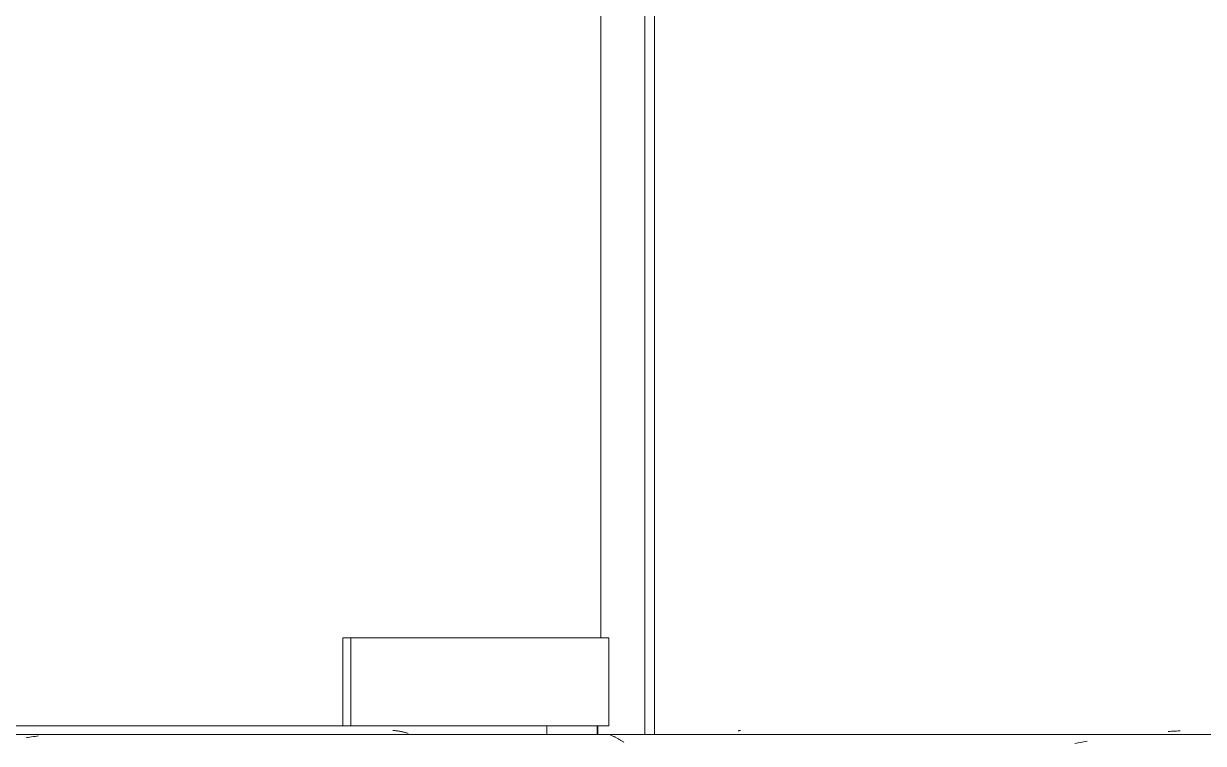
# Model space of a CAD drawing. Header units: millimetres. Extents: x -20608 to 106651, y -8981 to 93550.
# Drawn here: x 36503 to 37174, y -5 to 404 of the extents above; entities that cross this region are included whole.
import ezdxf

# ---------------------------------------------------------------- set-up
doc = ezdxf.new("R2010")
doc.units = ezdxf.units.MM
doc.linetypes.add('Grid Line', pattern=[14, 10, -2, 0, -2])
for name, color, linetype, lineweight in [('A-DOOR-GLAZ', 152, 'Continuous', 5), ('CUA', 31, 'Continuous', 9), ('KINH', 152, 'Continuous', 5), ('NET CAT', 3, 'Continuous', 5), ('NET THAY 1', 41, 'Continuous', 5), ('TRUC', 225, 'Continuous', 5)]:
    doc.layers.add(name, color=color, linetype=linetype, lineweight=lineweight)

# ---------------------------------------------------------------- blocks, each defined once
blk = doc.blocks.new('FP_392-MẶT ĐỨNG 1-14')
at = {"layer": 'NET THAY 1', "color": 7}
blk.add_line((38241.93, 0), (34501.29, 0), dxfattribs=at)
at = {"layer": 'NET THAY 1'}
for p, q in [((36713.43, 2.26), (36713.03, 2.29)), ((36713.83, 2.24), (36713.43, 2.26)), ((36714.23, 2.2), (36713.83, 2.24)), ((36714.63, 2.16), (36714.23, 2.2)), ((36715.03, 2.12), (36714.63, 2.16)), ((36715.43, 2.07), (36715.03, 2.12)), ((36715.82, 2.02), (36715.43, 2.07)), ((36716.22, 1.96), (36715.82, 2.02)), ((36716.62, 1.89), (36716.22, 1.96)), ((36717.02, 1.82), (36716.62, 1.89)), ((36717.41, 1.75), (36717.02, 1.82)), ((36717.81, 1.67), (36717.41, 1.75)), ((36718.2, 1.59), (36717.81, 1.67)), ((36718.6, 1.5), (36718.2, 1.59)), ((36718.99, 1.41), (36718.6, 1.5)), ((36719.38, 1.31), (36718.99, 1.41)), ((36719.78, 1.21), (36719.38, 1.31)), ((36720.17, 1.1), (36719.78, 1.21)), ((36720.55, 0.99), (36720.17, 1.1)), ((36720.94, 0.87), (36720.55, 0.99)), ((36721.33, 0.75), (36720.94, 0.87)), ((36721.72, 0.62), (36721.33, 0.75)), ((36909.35, 2.06), (36909.22, 2)), ((36909.47, 2.11), (36909.35, 2.06)), ((36909.6, 2.15), (36909.47, 2.11)), ((36909.73, 2.19), (36909.6, 2.15)), ((36909.85, 2.23), (36909.73, 2.19)), ((36909.98, 2.26), (36909.85, 2.23)), ((36910.1, 2.28), (36909.98, 2.26)), ((36910.22, 2.3), (36910.1, 2.28)), ((36910.35, 2.32), (36910.22, 2.3)), ((36910.47, 2.33), (36910.35, 2.32)), ((37154.46, 1.76), (37153.49, 1.7)), ((37155.43, 1.81), (37154.46, 1.76)), ((37156.4, 1.87), (37155.43, 1.81)), ((37157.37, 1.92), (37156.4, 1.87)), ((37158.34, 1.97), (37157.37, 1.92)), ((37159.31, 2.01), (37158.34, 1.97)), ((37160.28, 2.05), (37159.31, 2.01)), ((36505.71, -1.61), (36504.72, -1.75)), ((36506.7, -1.47), (36505.71, -1.61)), ((36507.7, -1.33), (36506.7, -1.47)), ((36508.69, -1.19), (36507.7, -1.33)), ((36509.68, -1.06), (36508.69, -1.19)), ((36510.67, -0.93), (36509.68, -1.06)), ((36511.65, -0.8), (36510.67, -0.93)), ((36836.79, -0.38), (36836.41, -0.22)), ((36837.17, -0.54), (36836.79, -0.38)), ((36837.54, -0.7), (36837.17, -0.54)), ((36837.91, -0.87), (36837.54, -0.7)), ((36838.28, -1.04), (36837.91, -0.87)), ((36838.65, -1.22), (36838.28, -1.04)), ((36839.02, -1.4), (36838.65, -1.22)), ((36839.38, -1.58), (36839.02, -1.4)), ((36839.75, -1.76), (36839.38, -1.58)), ((36840.11, -1.95), (36839.75, -1.76)), ((36840.47, -2.15), (36840.11, -1.95)), ((36840.83, -2.34), (36840.47, -2.15)), ((36841.18, -2.54), (36840.83, -2.34)), ((36841.54, -2.75), (36841.18, -2.54)), ((36841.89, -2.95), (36841.54, -2.75)), ((36842.24, -3.16), (36841.89, -2.95)), ((36842.59, -3.37), (36842.24, -3.16)), ((36842.94, -3.58), (36842.59, -3.37)), ((36843.28, -3.8), (36842.94, -3.58)), ((36843.63, -4.02), (36843.28, -3.8)), ((36843.97, -4.24), (36843.63, -4.02)), ((36844.3, -4.47), (36843.97, -4.24)), ((37101.45, -4.88), (37100.44, -5.06)), ((37102.47, -4.71), (37101.45, -4.88)), ((37103.49, -4.53), (37102.47, -4.71)), ((37104.5, -4.36), (37103.49, -4.53)), ((37105.51, -4.19), (37104.5, -4.36)), ((37106.53, -4.02), (37105.51, -4.19)), ((37107.54, -3.85), (37106.53, -4.02))]:
    blk.add_line(p, q, dxfattribs=at)
blk = doc.blocks.new('System Panel - Glazed-773080-MẶT ĐỨNG 1-14')
at = {"layer": 'KINH'}
h = blk.add_hatch(dxfattribs=at)
h.set_pattern_fill('FP_5', color=256, style=0, pattern_type=2)
h.set_pattern_definition([(65.302, (60750.5, 1401.56), (0.008, 2032), [197.37, -2039.22]), (65.302, (60725.1, 1456.7), (0.008, 2032), [197.37, -2039.22]), (65.302, (60690.24, 1325.7), (0.008, 2032), [425.11, -1811.484]), (65.302, (60115, 2763), (0.008, 2032), [197.37, -2039.22]), (65.302, (60089.7, 2818.2), (0.008, 2032), [197.37, -2039.22]), (65.302, (60054.8, 2687.1), (0.008, 2032), [425.11, -1811.484])])
h.paths.add_polyline_path([(36861.7, 0), (36861.7, 2200), (36856.09, 2200), (36856.09, 0)], flags=0)
h = blk.add_hatch(dxfattribs=at)
h.set_pattern_fill('FP_4', color=256, style=0, pattern_type=2)
h.set_pattern_definition([(48.396, (16716.6, 1401.6), (-0.004, 2032), [239.81, -2477.68]), (48.396, (16667.6, 1456.7), (-0.004, 2032), [239.81, -2477.68]), (48.396, (16600.2, 1325.7), (-0.004, 2032), [516.51, -2200.97]), (48.396, (15489.6, 2763), (-0.004, 2032), [239.81, -2477.68]), (48.396, (15440.6, 2818.2), (-0.004, 2032), [239.81, -2477.68]), (48.396, (15373.3, 2687.1), (-0.004, 2032), [516.51, -2200.97])])
h.paths.add_polyline_path([(37216.84, 0), (37216.84, 2200), (36861.7, 2200), (36861.7, 0)], flags=0)
at = {"layer": 'KINH', "color": 7}
blk.add_line((36861.7, 2200), (36861.7, 0), dxfattribs=at)
blk = doc.blocks.new('CUA KINH BAN LE SAN MO 2 HUONG - Type 1-V145-MẶT ĐỨNG 1-14')
at = {"layer": 'CUA', "lineweight": 5}
h = blk.add_hatch(dxfattribs=at)
h.set_pattern_fill('FP_6', color=256, style=0, pattern_type=2)
h.set_pattern_definition([(48.396, (16713.5, 1401.6), (-0.004, 2032), [239.81, -2477.68]), (48.396, (16664.5, 1456.7), (-0.004, 2032), [239.81, -2477.68]), (48.396, (16597.2, 1325.7), (-0.004, 2032), [516.51, -2200.97]), (48.396, (15486.5, 2763), (-0.004, 2032), [239.81, -2477.68]), (48.396, (15437.6, 2818.2), (-0.004, 2032), [239.81, -2477.68]), (48.396, (15370.2, 2687.1), (-0.004, 2032), [516.51, -2200.97])])
h.paths.add_polyline_path([(35971.09, 5), (36684.57, 5), (36684.57, 55), (36831.09, 55), (36831.09, 2119), (36684.57, 2119), (36684.57, 2169), (35971.09, 2169), (35971.09, 389.24)], flags=0)
h.paths.add_polyline_path([(36020.25, 502.01), (36017.71, 502.01), (36012.83, 507.5), (36011.05, 515), (36012.83, 522.5), (36017.71, 527.99), (36026.91, 527.99), (36022.03, 522.5), (36020.25, 515), (36022.55, 506.74), (36024.15, 502.01), (36020.7, 502.01)], flags=0)
h.paths.add_polyline_path([(36052.32, 522.76), (36054.52, 520.84), (36051.27, 519.34)], flags=0)
h.paths.add_polyline_path([(36043.25, 511.71), (36041.27, 515.17), (36032.66, 512.37), (36031.83, 512.28), (36029.1, 506.74), (36025.74, 509.58), (36031.83, 518.42), (36035.01, 523.62), (36036.23, 529.96), (36035.89, 550), (36034.68, 550), (36036.47, 950), (36038.58, 950), (36035.2, 981.03), (36034.68, 983.32), (36034.68, 987.32), (36037.35, 989.02), (36038.09, 993.96), (36040.59, 993.54), (36046.7, 980.78), (36046.7, 985.85), (36049.83, 985.36), (36052.2, 984.98), (36052.88, 984.86), (36056.56, 976.2), (36059.93, 970.16), (36060.46, 969.84), (36064.65, 950), (36062.48, 550), (36062.3, 550), (36060.46, 530.16), (36051.27, 525.92), (36049.83, 526.57), (36043.72, 512.9)], flags=0)
h.paths.add_polyline_path([(36046.1, 509.23), (36052.72, 514.64), (36050.1, 509.23), (36046.72, 506.45)], flags=0)
h.paths.add_polyline_path([(36040.08, 505.47), (36043.25, 511.71), (36045.12, 508.62), (36041.19, 506.17)], flags=0)
h.paths.add_polyline_path([(36033.56, 532.13), (36036.26, 534.49), (36034.66, 532.48)], flags=0)
h.paths.add_polyline_path([(36025.74, 972.01), (36017.71, 972.01), (36012.83, 977.5), (36011.05, 985), (36012.83, 992.5), (36017.71, 997.99), (36026.91, 997.99), (36022.03, 992.5), (36020.25, 985), (36022.03, 977.5), (36026.91, 972.01)], flags=0)
h.paths.add_polyline_path([(36045.3, 976.7), (36045.12, 981.75), (36042.24, 980.78), (36043.46, 977.29), (36045.12, 976.76)], flags=0)
h.paths.add_polyline_path([(36028.39, 984.48), (36025.74, 990.42), (36029.48, 992.5), (36032.51, 982.03), (36028.5, 984.42)], flags=0)
h.paths.add_polyline_path([(36028.5, 978.88), (36025.74, 983.3), (36028.44, 982.03)], flags=0)
at = {"layer": 'A-DOOR-GLAZ', "color": 7}
for p, q in [((36831.09, 55), (36831.09, 2119)), ((35971.09, 5), (36684.57, 5))]:
    blk.add_line(p, q, dxfattribs=at)
at = {"layer": 'CUA', "color": 7, "lineweight": 5}
for p, q in [((36856.09, 0), (36856.09, 2200)), ((36684.57, 5), (36684.57, 55)), ((36684.57, 55), (36689.17, 55)), ((36835.69, 55), (36689.17, 55)), ((36689.17, 55), (36689.17, 5)), ((36835.69, 5), (36835.69, 55)), ((36684.57, 5), (36689.17, 5)), ((36689.17, 5), (36835.69, 5)), ((36828.99, 0), (36828.99, 5)), ((36829.45, 5), (36829.45, 0))]:
    blk.add_line(p, q, dxfattribs=at)
blk = doc.blocks.new('ALC1807-ASCENT PLAZA-TANG 1_2_rvt-1-MẶT ĐỨNG 1-14')
at = {"color": 10, "lineweight": 9}
for name in ['CUA KINH BAN LE SAN MO 2 HUONG - Type 1-V145-MẶT ĐỨNG 1-14', 'System Panel - Glazed-773080-MẶT ĐỨNG 1-14']:
    blk.add_blockref(name, (0, 0), dxfattribs=at)
at = {"layer": 'NET THAY 1', "color": 7}
blk.add_blockref('FP_392-MẶT ĐỨNG 1-14', (0, 0), dxfattribs=at)

msp = doc.modelspace()

# ---------------------------------------------------------------- linework, layer by layer
at = {"layer": 'NET CAT'}
msp.add_line((36800.52, 5), (36800.52, 0), dxfattribs=at)
at = {"layer": 'TRUC', "linetype": 'Grid Line', "ltscale": 50}
msp.add_line((-15600.63, 0), (103813.36, 0), dxfattribs=at)

# ---------------------------------------------------------------- block references
at = {"lineweight": 5}
msp.add_blockref('ALC1807-ASCENT PLAZA-TANG 1_2_rvt-1-MẶT ĐỨNG 1-14', (0, 0), dxfattribs=at)

doc.saveas('drawing.dxf')
